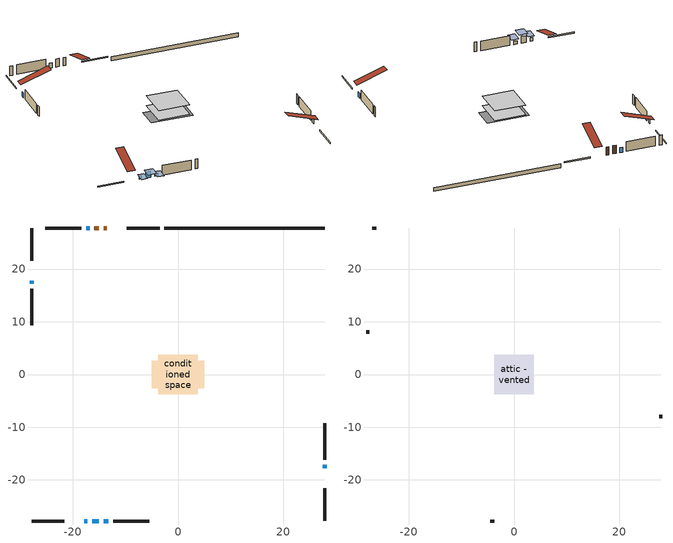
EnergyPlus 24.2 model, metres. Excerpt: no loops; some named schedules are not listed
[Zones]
conditioned space
 floor adiabatic (Floor2 construction): -3.61,-3.61 -3.61,3.61 3.61,3.61 3.61,-3.61 z0.77
 floor adiabatic (AdiabaticFloorConstruction): -3.7,-3.7 -3.7,3.7 3.7,3.7 3.7,-3.7 z0.77
 floor foundation (Slab1 construction): -4.98,-2.61 -4.98,2.61 4.98,2.61 4.98,-2.61 z-0.21
 wall outside (RimJoist1 construction): -3.5,27.78 -9.73,27.78 / -27.78,-27.78 -21.56,-27.78 / -27.78,27.78 -27.78,21.56 / 27.78,-27.78 27.78,-21.56 z0.77:1.07
 wall outside (AdiabaticWallConstruction 1): -13.48,27.78 -14.12,27.78 / -15.04,27.78 -15.84,27.78 z0.77:2.8
 wall outside (AdiabaticWallConstruction): -17.8,-27.78 -17.17,-27.78 z0.77:1.66; -16.24,-27.78 -15.02,-27.78 z0.77:2.45; -27.78,17.8 -27.78,17.18 / 27.78,-17.8 27.78,-17.09 / -16.76,27.78 -17.39,27.78 z0.77:1.99; -14.09,-27.78 -13.25,-27.78 z0.77:1.56
 wall outside (Wall1 construction): -18.32,27.78 -25.22,27.78 / -12.32,-27.78 -5.42,-27.78 / -27.78,16.25 -27.78,9.35 / 27.78,-16.16 27.78,-9.26 z0.77:3.21
 wall foundation (FoundationWall1 construction): 27.78,27.78 -2.57,27.78 z-0.21:0.77
 window (WindowConstruction 5): -17.8,-27.78 -17.17,-27.78 z0.77:1.66
 window (WindowConstruction): -16.24,-27.78 -15.02,-27.78 z0.77:2.45
 window (WindowConstruction 1): -27.78,17.8 -27.78,17.18 z0.77:1.99
 window (WindowConstruction 2): -14.09,-27.78 -13.25,-27.78 z0.77:1.56
 window (WindowConstruction 3): 27.78,-17.8 27.78,-17.09 z0.77:1.99
 window (WindowConstruction 4): -16.76,27.78 -17.39,27.78 z0.77:1.99
 door (Door): -13.48,27.78 -14.12,27.78 z0.77:2.8
 door (Door 1): -15.05,27.78 -15.84,27.78 z0.77:2.8
 ceiling adiabatic (AdiabaticFloorConstruction): 3.7,-3.7 3.7,3.7 -3.7,3.7 -3.7,-3.7 z0.77
attic - vented
 floor to conditioned space (Floor1 construction Reversed): -3.7,-3.7 -3.7,3.7 3.7,3.7 3.7,-3.7 z3.21
 wall outside (Wall2 construction): -26.15,27.78 -26.86,27.78 / -4.49,-27.78 -3.78,-27.78 / -27.78,8.42 -27.78,7.71 / 27.78,-8.33 27.78,-7.62 z0.77:3.21
 roof outside (Roof1 construction): -12.56,27.78,3.21 -12.56,20.57,5.61 -10.66,20.57,5.61 -10.66,27.78,3.21; -18.73,-27.78,3.21 -18.73,-20.57,5.61 -20.63,-20.57,5.61 -20.63,-27.78,3.21; -27.78,18.73,3.21 -20.57,18.73,5.61 -20.57,20.63,5.61 -27.78,20.63,3.21; 27.78,-18.73,3.21 20.57,-18.73,5.61 20.57,-20.63,5.61 27.78,-20.63,3.21
shading: -16.8,-27.78 -18.17,-27.78 -18.17,-30.23 -16.8,-30.23 z2.03; -14.59,-27.78 -16.67,-27.78 -16.67,-30.23 -14.59,-30.23 z2.88; -12.82,-27.78 -14.52,-27.78 -14.52,-30.23 -12.82,-30.23 z1.99
[Building]
Building 1: Terrain=Suburbs
[Site:Location]
Windsor AP_ON: Latitude {deg}=42.28; Longitude {deg}=-82.96; Time Zone {hr}=-5; Elevation {m}=190; Keep Site Location Information=Yes
[Site:GroundTemperature:Shallow]
6.34957, 4.46684, 4.31606, 5.20952, 8.79623, 12.3662, 15.4612, 17.4219, 17.5884, 15.9938, 12.9777, 9.51722
[Site:WaterMainsTemperature]
Calculation Method=Schedule; Temperature Schedule=mains temperature schedule
[Material] Roughness=Rough; Thermal Absorptance=0.9
Name | Thickness {m} | Conductivity {W/m-K} | Density {kg/m3} | Specific Heat {J/kg-K} | Solar Absorptance | Visible Absorptance
asphalt or fiberglass shingles | 0.00635 | 0.162714 | 1121.4 | 1465.45 | 0.4 | 0.4
ceiling loosefill ins | 0.0846667 | 0.0480833 | 16.02 | 1046.75 | 0.7 | 0.7
ceiling stud and cavity | 0.1397 | 0.0965172 | 65.682 | 1177.47 | 0.7 | 0.7
concrete 4.0 in. | 0.1016 | 1.803125 | 2242.8 | 837.4 | 0.7 | 0.7
concrete 8.0 in. | 0.2032 | 1.803125 | 2242.8 | 837.4 | 0.7 | 0.7
door material | 0.04445 | 0.327969 | 512.64 | 1214.23 | 0.7 | 0.7
door material 1 | 0.04445 | 0.188738 | 512.64 | 1214.23 | 0.7 | 0.7
exterior vertical ins | 0.00642537 | 0.029427 | 32.04 | 1214.23 | 0.7 | 0.7
floor covering | 0.0127 | 0.0433444 | 54.468 | 1339.84 | 0.6 | 0.6
floor rigid ins | 0.051816 | 0.029427 | 32.04 | 1214.23 | 0.7 | 0.7
floor rigid ins 1; wall rigid ins | 0.512978 | 0.029427 | 32.04 | 1214.23 | 0.7 | 0.7
floor stud and cavity | 0.1397 | 0.854039 | 92.3553 | 1139.71 | 0.7 | 0.7
floor stud and cavity 1 | 0.1397 | 1.75129 | 37.0049 | 1207.88 | 0.7 | 0.7
furniture material conditioned space 1 | 0.1524 | 0.115458 | 640.8 | 1214.23 | 0.6 | 0.6
gypsum board | 0.00254 | 0.160291 | 801 | 837.4 | 0.6 | 0.6
gypsum board 1 | 0.0127 | 0.160291 | 801 | 837.4 | 0.6 | 0.6
gypsum board 2 | 0.0127 | 0.160291 | 801 | 837.4 | 0.7 | 0.7
osb sheathing 0.75 in. | 0.01905 | 0.115458 | 512.64 | 1214.23 | 0.7 | 0.7
osb sheathing 2.0 in. | 0.0508 | 0.115458 | 512.64 | 1214.23 | 0.7 | 0.7
rim joist stud and cavity | 0.0508 | 0.0285197 | 125.044 | 1163.47 | 0.6 | 0.6
slab rigid ins | 0.0252857 | 0.029427 | 32.04 | 1214.23 | 0.7 | 0.7
wall stud and cavity | 0.0889 | 0.217416 | 50.32683 | 1063.81 | 0.7 | 0.7
wall stud and cavity 1 | 0.0889 | 6.1454 | 50.32683 | 1063.81 | 0.6 | 0.6
wall stud and cavity 2 | 0.0889 | 0.380278 | 52.3479 | 1209.89 | 0.7 | 0.7
wall stud and cavity 3 | 0.0889 | 0.391764 | 83.0341 | 1211.67 | 0.7 | 0.7
wood siding | 0.00254 | 0.102417 | 544.68 | 1172.36 | 0.4 | 0.4
wood siding 1; wood siding 2; wood siding 3 | 0.0254 | 0.102417 | 544.68 | 1172.36 | 0.7 | 0.7
[WindowMaterial:SimpleGlazingSystem]
Name | U-Factor {W/m2-K} | Solar Heat Gain Coefficient
WindowMaterial | 3.30005 | 0.68
WindowMaterial 1 | 3.11211 | 0.5
WindowMaterial 2 | 3.12687 | 0.48
WindowMaterial 3 | 3.10643 | 0.52
WindowMaterial 4 | 3.09565 | 0.61
[Construction]
AdiabaticFloorConstruction: floor stud and cavity 1, floor rigid ins 1, osb sheathing 0.75 in., floor covering
AdiabaticWallConstruction: wood siding 2, wall rigid ins, wall stud and cavity 2, gypsum board 1
AdiabaticWallConstruction 1: wood siding 3, wall rigid ins, wall stud and cavity 2, gypsum board 1
Door: door material
Door 1: door material 1
Floor1 construction Reversed: gypsum board 1, ceiling stud and cavity, ceiling loosefill ins
Floor2 construction: floor stud and cavity, floor rigid ins, osb sheathing 0.75 in., floor covering
FoundationWall1 construction: concrete 8.0 in., gypsum board 2
furniture construction conditioned space 1: furniture material conditioned space 1
PartitionWallConstruction: gypsum board 1, wall stud and cavity 3, gypsum board 1
RimJoist1 construction: wood siding 1, osb sheathing 2.0 in., rim joist stud and cavity
Roof1 construction: asphalt or fiberglass shingles
Slab1 construction: slab rigid ins, concrete 4.0 in.
Wall1 construction: wood siding, wall stud and cavity, gypsum board
Wall2 construction: wood siding, wall stud and cavity 1
WindowConstruction: WindowMaterial
WindowConstruction 1; WindowConstruction 4: WindowMaterial 1
WindowConstruction 2: WindowMaterial 2
WindowConstruction 3: WindowMaterial 3
WindowConstruction 5: WindowMaterial 4
[Zone] Multiplier=1; Part of Total Floor Area=Yes
Name | Volume {m3}
attic - vented | 21.3864
conditioned space | 133.7
[Space]
Name | Zone | Volume {m3}
attic - vented 1 | attic - vented | 21.3864
conditioned space 1 | conditioned space | 133.7
[ZoneInfiltration:EffectiveLeakageArea]
infil attic - vented 1: Zone or Space=attic - vented 1; Schedule=Always On Discrete; Effective Air Leakage Area {cm2}=2436; Stack Coefficient=0.000336707; Wind Coefficient=1.23978e-05
[ZoneMixing]
whole house fan mix: Zone or Space=attic - vented; Schedule=Always On Continuous; Design Flow Rate Calculation Method=Flow/Zone; Design Flow Rate {m3/s}=0; Source Zone or Space=conditioned space
[SurfaceProperty:ExposedFoundationPerimeter]
Slab1: Exposed Perimeter Calculation Method=TotalExposedPerimeter; Total Exposed Perimeter {m}=30.358
[InternalMass] Zone or ZoneList=conditioned space; Space or SpaceList=conditioned space 1
Name | Construction | Surface Area {m2}
furniture mass conditioned space 1 | furniture construction conditioned space 1 | 63.5279
partition wall mass | PartitionWallConstruction | 106.81
[Lights]
interior lighting: Zone or ZoneList or Space or SpaceList=conditioned space 1; Schedule=interior lighting schedule; Design Level Calculation Method=LightingLevel; Lighting Level {W}=343.2; Return Air Fraction=0; Fraction Radiant=0.6; Fraction Visible=0.2; Fraction Replaceable=1
[People]
occupants: Zone or ZoneList or Space or SpaceList=conditioned space 1; Number of People Schedule=occupants schedule; Number of People Calculation Method=People; Number of People=3; Fraction Radiant=0.314171; Sensible Heat Fraction=0.56303; Activity Level Schedule=occupants activity schedule; Carbon Dioxide Generation Rate {m3/s-W}=0; Enable ASHRAE 55 Comfort Warnings=No; Mean Radiant Temperature Calculation Type=EnclosureAveraged
[ElectricEquipment] Zone or ZoneList or Space or SpaceList=conditioned space 1; Design Level Calculation Method=EquipmentLevel
Name | Schedule | Design Level {W} | Fraction Latent | Fraction Radiant | Fraction Lost
clothes dryer | clothes dryer schedule | 140.772 | 0.015 | 0.081 | 0.85
clothes washer | clothes washer schedule | 32.1985 | 0.03 | 0.162 | 0.7
cooking range | cooking range schedule | 215.147 | 0.08 | 0.432 | 0.2
dishwasher | dishwasher schedule | 66.8632 | 0.3 | 0.18 | 0.4
fridge | fridge schedule | 72.9452 | 0 | 0.6 | 0
mech vent house fan | mech vent house fan schedule | 1.345 | 0 | 0 | 1
mech vent house fan cfis | mech vent house fan cfis schedule | 0 | 0 | 0 | 0
misc plug loads | misc plug loads schedule | 494.7 | 0.045 | 0.513 | 0.1
whole house fan | Always On Discrete | 0 | 0 | 0 | 1
[OtherEquipment] Zone or ZoneList or Space or SpaceList=conditioned space 1; Design Level Calculation Method=EquipmentLevel
Name | Fuel Type | Schedule | Design Level {W} | Fraction Latent | Fraction Radiant | Fraction Lost
clothes dryer 1 | Electricity | clothes dryer schedule | 0 | 0.015 | 0.081 | 0.85
cooking range 1 | Electricity | cooking range schedule | 0 | 0.08 | 0.432 | 0.2
general water use latent | None | general water use schedule | 62.594 | 1 | 0 | 0
general water use sensible | None | general water use schedule | -61.6891 | 0 | 0.6 | 0
mech vent house fan latent load | None | Always On Discrete | 0 | 1 | 0 | 0
mech vent house fan sensible load | None | Always On Discrete | 0 | 0 | 0 | 0
water heater energy adjustment1 | Electricity | Always On Discrete | 0.01 | 0 | 0 | 1
[ZoneInfiltration:DesignFlowRate] Zone or ZoneList or Space or SpaceList=conditioned space 1; Schedule=Always On Discrete; Design Flow Rate Calculation Method=Flow/Zone; Design Flow Rate {m3/s}=0
infil flow; natural vent flow; whole house fan flow
[ZoneControl:Thermostat]
conditioned space Thermostat: Zone or ZoneList=conditioned space; Control Type Schedule=conditioned space Thermostat Schedule; Control 1=conditioned space temperature setpoint; Temperature Difference Between Cutout And Setpoint {deltaC}=0
[ZoneHVAC:Baseboard:Convective:Electric]
electric baseboard: Availability Schedule=Always On Discrete; Heating Design Capacity {W}=12518.2; Efficiency=1
[Zone equipment]
conditioned space: electric baseboard
[Foundation:Kiva]
Foundation Kiva 1: Initial Indoor Air Temperature {C}=18; Wall Height Above Grade {m}=0.769986; Wall Depth Below Slab {m}=0.2032; Custom Block Material Name 1=exterior vertical ins; Custom Block Depth 1 {m}=0.979993; Custom Block X Position 1 {m}=0.2159; Custom Block Z Position 1 {m}=0
[Foundation:Kiva:Settings]
Soil Conductivity {W/m-K}=0.849921; Soil Density {kg/m3}=1842.3; Soil Specific Heat {J/kg-K}=418.7; Ground Solar Absorptivity=0.9; Ground Thermal Absorptivity=0.9; Ground Surface Roughness {m}=0.03; Far-Field Width {m}=40; Deep-Ground Boundary Condition=ZeroFlux; Deep-Ground Depth {m}=40; Minimum Cell Dimension {m}=0.2; Maximum Cell Growth Coefficient=3; Simulation Timestep=Timestep
[Exterior:Lights]
exterior lighting: Schedule=exterior lighting schedule; Design Level {W}=75.6
[EnergyManagementSystem:GlobalVariable]
infil_program_Qfan
infil_program_Qinf
natural_vent_program_Qnv
natural_vent_program_Qwhf
[EnergyManagementSystem:Sensor]
Name | Output:Variable or Output:Meter Index Key | Output:Variable or Output:Meter
airflow_gain | infil flow | Infiltration Sensible Heat Gain Energy
airflow_gain_1 | natural vent flow | Infiltration Sensible Heat Gain Energy
airflow_gain_2 | whole house fan flow | Infiltration Sensible Heat Gain Energy
airflow_loss | infil flow | Infiltration Sensible Heat Loss Energy
airflow_loss_1 | natural vent flow | Infiltration Sensible Heat Loss Energy
airflow_loss_2 | whole house fan flow | Infiltration Sensible Heat Loss Energy
clg_load_cond |  | Cooling:EnergyTransfer:Zone:CONDITIONED SPACE
clg_sp_s; clg_sp_s_1 | cooling setpoint | Schedule Value
clothes_dryer_exhaust_0_sch_s | clothes dryer exhaust 0 schedule | Schedule Value
conditioned_space_clg_unmet_s | conditioned space | Zone Cooling Setpoint Not Met Time
conditioned_space_htg_unmet_s | conditioned space | Zone Heating Setpoint Not Met Time
cool_season | cooling season schedule | Schedule Value
fridge_tin_s | conditioned space | Zone Mean Air Temperature
htg_load_cond |  | Heating:EnergyTransfer:Zone:CONDITIONED SPACE
htg_sp_s; htg_sp_s_1 | heating setpoint | Schedule Value
ig_ee_conv | clothes dryer | Electric Equipment Convective Heating Energy
ig_ee_conv_2 | cooking range | Electric Equipment Convective Heating Energy
ig_ee_conv_4 | fridge | Electric Equipment Convective Heating Energy
ig_ee_conv_5 | misc plug loads | Electric Equipment Convective Heating Energy
ig_ee_conv_6 | whole house fan | Electric Equipment Convective Heating Energy
ig_ee_rad | clothes dryer | Electric Equipment Radiant Heating Energy
ig_ee_rad_2 | cooking range | Electric Equipment Radiant Heating Energy
ig_ee_rad_4 | fridge | Electric Equipment Radiant Heating Energy
ig_ee_rad_5 | misc plug loads | Electric Equipment Radiant Heating Energy
ig_ee_rad_6 | whole house fan | Electric Equipment Radiant Heating Energy
ig_lgt_conv | interior lighting | Lights Convective Heating Energy
ig_lgt_rad | interior lighting | Lights Radiant Heating Energy
ig_lgt_vis | interior lighting | Lights Visible Radiation Heating Energy
ig_oe_conv | clothes dryer 1 | Other Equipment Convective Heating Energy
ig_oe_conv_1 | cooking range 1 | Other Equipment Convective Heating Energy
ig_oe_conv_2 | general water use latent | Other Equipment Convective Heating Energy
ig_oe_conv_3 | general water use sensible | Other Equipment Convective Heating Energy
ig_oe_conv_4 | water heater energy adjustment1 | Other Equipment Convective Heating Energy
ig_oe_rad | clothes dryer 1 | Other Equipment Radiant Heating Energy
ig_oe_rad_1 | cooking range 1 | Other Equipment Radiant Heating Energy
ig_oe_rad_2 | general water use latent | Other Equipment Radiant Heating Energy
ig_oe_rad_3 | general water use sensible | Other Equipment Radiant Heating Energy
ig_oe_rad_4 | water heater energy adjustment1 | Other Equipment Radiant Heating Energy
ig_ppl_conv | occupants | People Convective Heating Energy
ig_ppl_rad | occupants | People Radiant Heating Energy
im_conv | furniture mass conditioned space 1 | Surface Inside Face Convection Heat Gain Energy
im_conv_1 | partition wall mass | Surface Inside Face Convection Heat Gain Energy
im_ig | furniture mass conditioned space 1 | Surface Inside Face Internal Gains Radiation Heat Gain Energy
im_ig_1 | partition wall mass | Surface Inside Face Internal Gains Radiation Heat Gain Energy
im_lgt | furniture mass conditioned space 1 | Surface Inside Face Lights Radiation Heat Gain Energy
im_lgt_1 | partition wall mass | Surface Inside Face Lights Radiation Heat Gain Energy
im_sol | furniture mass conditioned space 1 | Surface Inside Face Solar Radiation Heat Gain Energy
im_sol_1 | partition wall mass | Surface Inside Face Solar Radiation Heat Gain Energy
im_surf | furniture mass conditioned space 1 | Surface Inside Face Net Surface Thermal Radiation Heat Gain Energy
im_surf_1 | partition wall mass | Surface Inside Face Net Surface Thermal Radiation Heat Gain Energy
mv_conv | mech vent house fan | Electric Equipment Convective Heating Energy
mv_conv_1 | mech vent house fan cfis | Electric Equipment Convective Heating Energy
mv_conv_2 | mech vent house fan latent load | Other Equipment Convective Heating Energy
mv_conv_3 | mech vent house fan sensible load | Other Equipment Convective Heating Energy
mv_rad | mech vent house fan | Electric Equipment Radiant Heating Energy
mv_rad_1 | mech vent house fan cfis | Electric Equipment Radiant Heating Energy
mv_rad_2 | mech vent house fan latent load | Other Equipment Radiant Heating Energy
mv_rad_3 | mech vent house fan sensible load | Other Equipment Radiant Heating Energy
natural_vent_s | natural vent schedule | Schedule Value
out_pb_s |  | Site Outdoor Air Barometric Pressure
out_wt_s |  | Site Outdoor Air Humidity Ratio
site_vw_s |  | Site Wind Speed
ss_back_out | Window1 | Surface Window Shortwave from Zone Back Out Window Heat Transfer Rate
ss_back_out_1 | Window2 | Surface Window Shortwave from Zone Back Out Window Heat Transfer Rate
ss_back_out_2 | Window3 | Surface Window Shortwave from Zone Back Out Window Heat Transfer Rate
ss_back_out_3 | Window4 | Surface Window Shortwave from Zone Back Out Window Heat Transfer Rate
ss_back_out_4 | Window5 | Surface Window Shortwave from Zone Back Out Window Heat Transfer Rate
ss_back_out_5 | Window6 | Surface Window Shortwave from Zone Back Out Window Heat Transfer Rate
ss_conv | Door1 | Surface Inside Face Convection Heat Gain Energy
ss_conv_1 | Door2 | Surface Inside Face Convection Heat Gain Energy
ss_conv_2 | Window1 | Surface Inside Face Convection Heat Gain Energy
ss_conv_3 | Window2 | Surface Inside Face Convection Heat Gain Energy
ss_conv_4 | Window3 | Surface Inside Face Convection Heat Gain Energy
ss_conv_5 | Window4 | Surface Inside Face Convection Heat Gain Energy
ss_conv_6 | Window5 | Surface Inside Face Convection Heat Gain Energy
ss_conv_7 | Window6 | Surface Inside Face Convection Heat Gain Energy
ss_ig | Door1 | Surface Inside Face Internal Gains Radiation Heat Gain Energy
ss_ig_1 | Door2 | Surface Inside Face Internal Gains Radiation Heat Gain Energy
ss_ig_2 | Window1 | Surface Inside Face Internal Gains Radiation Heat Gain Energy
ss_ig_3 | Window2 | Surface Inside Face Internal Gains Radiation Heat Gain Energy
ss_ig_4 | Window3 | Surface Inside Face Internal Gains Radiation Heat Gain Energy
ss_ig_5 | Window4 | Surface Inside Face Internal Gains Radiation Heat Gain Energy
ss_ig_6 | Window5 | Surface Inside Face Internal Gains Radiation Heat Gain Energy
ss_ig_7 | Window6 | Surface Inside Face Internal Gains Radiation Heat Gain Energy
ss_lgt | Door1 | Surface Inside Face Lights Radiation Heat Gain Energy
ss_lgt_1 | Door2 | Surface Inside Face Lights Radiation Heat Gain Energy
ss_sol | Door1 | Surface Inside Face Solar Radiation Heat Gain Energy
ss_sol_1 | Door2 | Surface Inside Face Solar Radiation Heat Gain Energy
ss_surf | Door1 | Surface Inside Face Net Surface Thermal Radiation Heat Gain Energy
ss_surf_1 | Door2 | Surface Inside Face Net Surface Thermal Radiation Heat Gain Energy
ss_surf_2 | Window1 | Surface Inside Face Net Surface Thermal Radiation Heat Gain Energy
ss_surf_3 | Window2 | Surface Inside Face Net Surface Thermal Radiation Heat Gain Energy
ss_surf_4 | Window3 | Surface Inside Face Net Surface Thermal Radiation Heat Gain Energy
ss_surf_5 | Window4 | Surface Inside Face Net Surface Thermal Radiation Heat Gain Energy
ss_surf_6 | Window5 | Surface Inside Face Net Surface Thermal Radiation Heat Gain Energy
ss_surf_7 | Window6 | Surface Inside Face Net Surface Thermal Radiation Heat Gain Energy
ss_trans_in | Window1 | Surface Window Transmitted Solar Radiation Rate
ss_trans_in_1 | Window2 | Surface Window Transmitted Solar Radiation Rate
ss_trans_in_2 | Window3 | Surface Window Transmitted Solar Radiation Rate
ss_trans_in_3 | Window4 | Surface Window Transmitted Solar Radiation Rate
ss_trans_in_4 | Window5 | Surface Window Transmitted Solar Radiation Rate
ss_trans_in_5 | Window6 | Surface Window Transmitted Solar Radiation Rate
ss_trans_out | Window1 | Surface Inside Face Initial Transmitted Diffuse Transmitted Out Window Solar Radiation Rate
ss_trans_out_1 | Window2 | Surface Inside Face Initial Transmitted Diffuse Transmitted Out Window Solar Radiation Rate
ss_trans_out_2 | Window3 | Surface Inside Face Initial Transmitted Diffuse Transmitted Out Window Solar Radiation Rate
ss_trans_out_3 | Window4 | Surface Inside Face Initial Transmitted Diffuse Transmitted Out Window Solar Radiation Rate
ss_trans_out_4 | Window5 | Surface Inside Face Initial Transmitted Diffuse Transmitted Out Window Solar Radiation Rate
ss_trans_out_5 | Window6 | Surface Inside Face Initial Transmitted Diffuse Transmitted Out Window Solar Radiation Rate
s_conv | Floor1 | Surface Inside Face Convection Heat Gain Energy
s_conv_1 | Floor2 | Surface Inside Face Convection Heat Gain Energy
s_conv_10 | Wall1:0 | Surface Inside Face Convection Heat Gain Energy
s_conv_11 | Wall1:180 | Surface Inside Face Convection Heat Gain Energy
s_conv_12 | Wall1:270 | Surface Inside Face Convection Heat Gain Energy
s_conv_13 | Wall1:90 | Surface Inside Face Convection Heat Gain Energy
s_conv_2 | FoundationWall1 | Surface Inside Face Convection Heat Gain Energy
s_conv_3 | inferred conditioned ceiling | Surface Inside Face Convection Heat Gain Energy
s_conv_4 | inferred conditioned floor | Surface Inside Face Convection Heat Gain Energy
s_conv_5 | RimJoist1:0 | Surface Inside Face Convection Heat Gain Energy
s_conv_6 | RimJoist1:180 | Surface Inside Face Convection Heat Gain Energy
s_conv_7 | RimJoist1:270 | Surface Inside Face Convection Heat Gain Energy
s_conv_8 | RimJoist1:90 | Surface Inside Face Convection Heat Gain Energy
s_conv_9 | Slab1 | Surface Inside Face Convection Heat Gain Energy
s_ig | Floor1 | Surface Inside Face Internal Gains Radiation Heat Gain Energy
s_ig_1 | Floor2 | Surface Inside Face Internal Gains Radiation Heat Gain Energy
s_ig_10 | Wall1:0 | Surface Inside Face Internal Gains Radiation Heat Gain Energy
s_ig_11 | Wall1:180 | Surface Inside Face Internal Gains Radiation Heat Gain Energy
s_ig_12 | Wall1:270 | Surface Inside Face Internal Gains Radiation Heat Gain Energy
s_ig_13 | Wall1:90 | Surface Inside Face Internal Gains Radiation Heat Gain Energy
s_ig_2 | FoundationWall1 | Surface Inside Face Internal Gains Radiation Heat Gain Energy
s_ig_3 | inferred conditioned ceiling | Surface Inside Face Internal Gains Radiation Heat Gain Energy
s_ig_4 | inferred conditioned floor | Surface Inside Face Internal Gains Radiation Heat Gain Energy
s_ig_5 | RimJoist1:0 | Surface Inside Face Internal Gains Radiation Heat Gain Energy
s_ig_6 | RimJoist1:180 | Surface Inside Face Internal Gains Radiation Heat Gain Energy
s_ig_7 | RimJoist1:270 | Surface Inside Face Internal Gains Radiation Heat Gain Energy
s_ig_8 | RimJoist1:90 | Surface Inside Face Internal Gains Radiation Heat Gain Energy
s_ig_9 | Slab1 | Surface Inside Face Internal Gains Radiation Heat Gain Energy
s_lgt | Floor1 | Surface Inside Face Lights Radiation Heat Gain Energy
s_lgt_1 | Floor2 | Surface Inside Face Lights Radiation Heat Gain Energy
s_lgt_10 | Wall1:0 | Surface Inside Face Lights Radiation Heat Gain Energy
s_lgt_11 | Wall1:180 | Surface Inside Face Lights Radiation Heat Gain Energy
s_lgt_12 | Wall1:270 | Surface Inside Face Lights Radiation Heat Gain Energy
s_lgt_13 | Wall1:90 | Surface Inside Face Lights Radiation Heat Gain Energy
s_lgt_2 | FoundationWall1 | Surface Inside Face Lights Radiation Heat Gain Energy
s_lgt_3 | inferred conditioned ceiling | Surface Inside Face Lights Radiation Heat Gain Energy
s_lgt_4 | inferred conditioned floor | Surface Inside Face Lights Radiation Heat Gain Energy
s_lgt_5 | RimJoist1:0 | Surface Inside Face Lights Radiation Heat Gain Energy
s_lgt_6 | RimJoist1:180 | Surface Inside Face Lights Radiation Heat Gain Energy
s_lgt_7 | RimJoist1:270 | Surface Inside Face Lights Radiation Heat Gain Energy
s_lgt_8 | RimJoist1:90 | Surface Inside Face Lights Radiation Heat Gain Energy
s_lgt_9 | Slab1 | Surface Inside Face Lights Radiation Heat Gain Energy
s_sol | Floor1 | Surface Inside Face Solar Radiation Heat Gain Energy
s_sol_1 | Floor2 | Surface Inside Face Solar Radiation Heat Gain Energy
s_sol_10 | Wall1:0 | Surface Inside Face Solar Radiation Heat Gain Energy
s_sol_11 | Wall1:180 | Surface Inside Face Solar Radiation Heat Gain Energy
s_sol_12 | Wall1:270 | Surface Inside Face Solar Radiation Heat Gain Energy
s_sol_13 | Wall1:90 | Surface Inside Face Solar Radiation Heat Gain Energy
s_sol_2 | FoundationWall1 | Surface Inside Face Solar Radiation Heat Gain Energy
s_sol_3 | inferred conditioned ceiling | Surface Inside Face Solar Radiation Heat Gain Energy
s_sol_4 | inferred conditioned floor | Surface Inside Face Solar Radiation Heat Gain Energy
s_sol_5 | RimJoist1:0 | Surface Inside Face Solar Radiation Heat Gain Energy
s_sol_6 | RimJoist1:180 | Surface Inside Face Solar Radiation Heat Gain Energy
s_sol_7 | RimJoist1:270 | Surface Inside Face Solar Radiation Heat Gain Energy
s_sol_8 | RimJoist1:90 | Surface Inside Face Solar Radiation Heat Gain Energy
s_sol_9 | Slab1 | Surface Inside Face Solar Radiation Heat Gain Energy
s_surf | Floor1 | Surface Inside Face Net Surface Thermal Radiation Heat Gain Energy
s_surf_1 | Floor2 | Surface Inside Face Net Surface Thermal Radiation Heat Gain Energy
s_surf_10 | Wall1:0 | Surface Inside Face Net Surface Thermal Radiation Heat Gain Energy
s_surf_11 | Wall1:180 | Surface Inside Face Net Surface Thermal Radiation Heat Gain Energy
s_surf_12 | Wall1:270 | Surface Inside Face Net Surface Thermal Radiation Heat Gain Energy
s_surf_13 | Wall1:90 | Surface Inside Face Net Surface Thermal Radiation Heat Gain Energy
s_surf_2 | FoundationWall1 | Surface Inside Face Net Surface Thermal Radiation Heat Gain Energy
s_surf_3 | inferred conditioned ceiling | Surface Inside Face Net Surface Thermal Radiation Heat Gain Energy
s_surf_4 | inferred conditioned floor | Surface Inside Face Net Surface Thermal Radiation Heat Gain Energy
s_surf_5 | RimJoist1:0 | Surface Inside Face Net Surface Thermal Radiation Heat Gain Energy
s_surf_6 | RimJoist1:180 | Surface Inside Face Net Surface Thermal Radiation Heat Gain Energy
s_surf_7 | RimJoist1:270 | Surface Inside Face Net Surface Thermal Radiation Heat Gain Energy
